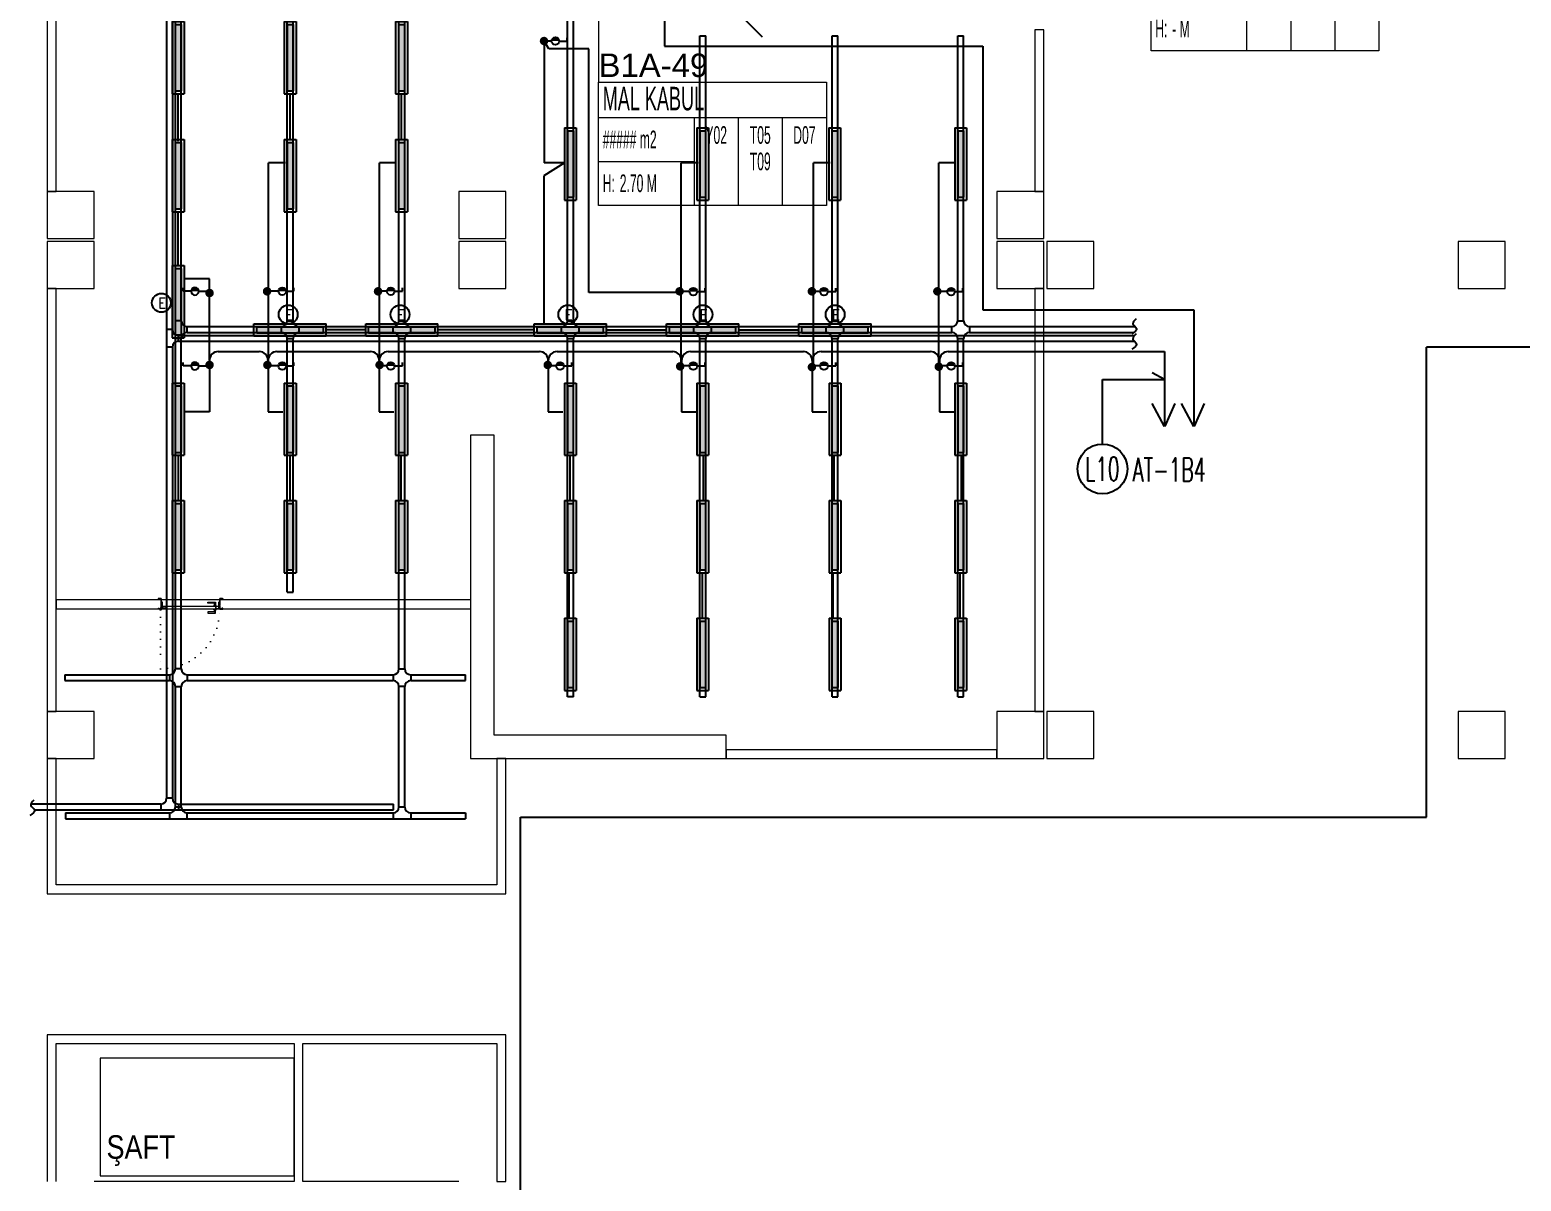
# Model space of a CAD drawing. Header units: metres. Extents: x -13316 to 152404, y -3899 to 30226.
# Drawn here: x 87950 to 90487, y 4401 to 6360 of the extents above; entities that cross this region are included whole.
import ezdxf
from ezdxf.enums import TextEntityAlignment as Align

# ---------------------------------------------------------------- set-up
doc = ezdxf.new("R2010")
doc.units = ezdxf.units.M
doc.header["$LTSCALE"] = 100
doc.header["$MEASUREMENT"] = 0
doc.linetypes.add('DOT2', pattern=[0.125, 0, -0.125])
doc.linetypes.add('HIDDEN', pattern=[0.375, 0.25, -0.125])
doc.layers.get('0').update_dxf_attribs({"color": 9, "lineweight": 9})
for name, color, linetype, lineweight in [('00', 9, 'Continuous', 9), ('01', 9, 'Continuous', 9), ('06B', 9, 'Continuous', 9), ('06D', 9, 'Continuous', 9), ('10', 9, 'Continuous', 9), ('20', 9, 'DOT2', 9), ('21', 9, 'Continuous', 9), ('21_mahal200', 9, 'Continuous', 9), ('E-1x36 W SIVAÜSTÜ FLUORESAN ARMATÜR (ETANŞ)', 7, 'Continuous', 30), ('E-ACİL AYDINLATMA KİTİ', 7, 'Continuous', 30), ('E-ANAHTAR (ETANŞ)', 7, 'Continuous', 30), ('E-AŞAĞIDAN GELEN HAT', 7, 'Continuous', 30), ('E-KABLO', 7, 'Continuous', 30), ('E-LINYE', 7, 'Continuous', 30), ('E-TAVA', 6, 'Continuous', 30), ('E-TAVA ZAYIF', 7, 'Continuous', 30)]:
    doc.layers.add(name, color=color, linetype=linetype, lineweight=lineweight)
doc.styles.add('Arial', font='arial.ttf', dxfattribs={"height": 2.5})
doc.styles.add('E-YAZI', font='txttw.shx')
doc.styles.add('MuuM_TEXT-STANDART', font='ARIALN.TTF')
doc.dimstyles.new('MuuM_DIM200', dxfattribs={"dimscale": 20, "dimtxt": 2, "dimasz": 1, "dimexe": 1, "dimexo": 1, "dimgap": 1, "dimtad": 1, "dimdec": 1, "dimrnd": 0.5, "dimdsep": 46, "dimtxsty": 'MuuM_TEXT-STANDART', "dimblk": 'ARCHTICK', "dimcen": 0, "dimdle": 0.15, "dimclrd": 256, "dimclre": 256, "dimclrt": 256, "dimadec": 0, "dimazin": 0, "dimtfac": 5, "dimtdec": 1, "dimtix": 1, "dimtmove": 2, "dimatfit": 3, "dimldrblk": 'DOT', "dimfxl": 3, "dimfxlon": 1, "dimtolj": 1, "dimlwd": -1, "dimlwe": -1, "dimarcsym": 0})

# ---------------------------------------------------------------- blocks, each defined once
blk = doc.blocks.new('100_AŞAĞIDAN GELEN HAT')
at = {"layer": 'E-AŞAĞIDAN GELEN HAT', "color": 3, "linetype": 'Continuous'}
blk.add_line((-1.91, -1.91), (-4.38, -4.38), dxfattribs=at)
at = {"layer": 'E-AŞAĞIDAN GELEN HAT', "color": 4, "linetype": 'Continuous', "const_width": 0.675}
blk.add_lwpolyline([(-0.34, 0, 1), (0.34, 0, 1)], format="xyb", close=True, dxfattribs=at)
at = {"layer": 'E-AŞAĞIDAN GELEN HAT', "color": 3, "linetype": 'Continuous'}
blk.add_solid([(-2.23, -1.59), (-1.59, -2.23), (0, 0)], dxfattribs=at)
blk = doc.blocks.new('E-LED ETANJ')
at = {"layer": 'E-1x36 W SIVAÜSTÜ FLUORESAN ARMATÜR (ETANŞ)'}
h = blk.add_hatch(color=4, dxfattribs=at)
h.dxf.hatch_style = 1
h.paths.add_polyline_path([(-5, 56.5), (-15, 56.5), (-15, -56.5), (-5, -56.5)])
at = {"layer": 'E-1x36 W SIVAÜSTÜ FLUORESAN ARMATÜR (ETANŞ)', "color": 4}
for p, q in [((-20, 61.5), (0, 61.5)), ((-20, 61.5), (-20, -61.5)), ((-15, 56.5), (-5, 56.5)), ((-15, 56.5), (-15, -56.5)), ((-5, 56.5), (-5, -56.5)), ((0, 61.5), (0, -61.5)), ((-20, -61.5), (0, -61.5)), ((-15, -56.5), (-5, -56.5))]:
    blk.add_line(p, q, dxfattribs=at)
at = {"layer": 'E-1x36 W SIVAÜSTÜ FLUORESAN ARMATÜR (ETANŞ)'}
blk.add_line((0, 61.5), (0, 61.5), dxfattribs=at)
blk = doc.blocks.new('100_ACİL AYDINLATMA KİTİ')
at = {"layer": 'E-ACİL AYDINLATMA KİTİ', "color": 3}
blk.add_circle((0, 0), 1.25, dxfattribs=at)
at = {"layer": 'E-ACİL AYDINLATMA KİTİ', "color": 3, "style": 'E-YAZI'}
blk.add_text('E', height=1.34, dxfattribs=at).set_placement((-0.45, -0.69))
blk = doc.blocks.new('100_ANAHTAR (ETANŞ)')
at = {"layer": 'E-ANAHTAR (ETANŞ)', "color": 4}
for p, q in [((0, 5.35), (-0.71, 5.35)), ((0, 3.67), (0, 5.35)), ((0, 2.05), (0, 0))]:
    blk.add_line(p, q, dxfattribs=at)
at = {"layer": 'E-ANAHTAR (ETANŞ)', "color": 4, "const_width": 0.81}
blk.add_lwpolyline([(0, 3.27, 0.414214), (-0.41, 2.86, 0.414214), (0, 2.46, 0.414214)], format="xyb", dxfattribs=at)
at = {"layer": 'E-ANAHTAR (ETANŞ)', "color": 4}
blk.add_circle((0, 2.86), 0.81, dxfattribs=at)
blk = doc.blocks.new('p-kolon_80x80')
blk.add_lwpolyline([(-40, -40), (40, -40), (40, 40), (-40, 40)], close=True)
blk = doc.blocks.new('1.Bod.Ara.Sitatik Elk')
at = {"layer": '01'}
blk.add_lwpolyline([(4815, -3790), (4420, -3790), (4420, -3280), (4380, -3280), (4380, -3830), (4815, -3830)], close=True, dxfattribs=at)
for p in [(3700, -2905), (4400, -2905), (5315, -2905), (3700, -2990), (4400, -2990), (5315, -2990), (5400, -2990), (6100, -2990), (3700, -3790), (5315, -3790), (5400, -3790), (6100, -3790)]:
    blk.add_blockref('p-kolon_80x80', p, dxfattribs=at)
blk = doc.blocks.new('_ArchTick')
at = {"color": 0, "linetype": 'ByBlock', "const_width": 0.15}
blk.add_lwpolyline([(-0.5, -0.5), (0.5, 0.5)], dxfattribs=at)
blk = doc.blocks.new('_Dot')
at = {"color": 0, "linetype": 'ByBlock', "lineweight": -2}
blk.add_line((-0.5, 0), (-1, 0), dxfattribs=at)
at = {"color": 0, "linetype": 'ByBlock', "const_width": 0.5}
blk.add_lwpolyline([(-0.25, 0, 1), (0.25, 0, 1)], format="xyb", close=True, dxfattribs=at)
blk = doc.blocks.new('0_roomno2')
blk.add_lwpolyline([(19.38, -10.5), (0, -10.5), (0, 0), (19.38, 0)], close=True)
for points in [[(0, -3), (19.38, -3)], [(8.12, -3), (8.12, -10.5)], [(11.88, -3), (11.88, -10.5)], [(15.62, -3), (15.62, -10.5)], [(0, -6.75), (8.12, -6.75)]]:
    blk.add_lwpolyline(points)
at = {"style": 'MuuM_TEXT-STANDART', "width": 0.6}
blk.add_text('H:', height=1.5, dxfattribs=at).set_placement((0.35, -8.61), align=Align.MIDDLE_LEFT)
at = {"style": 'Arial'}
blk.add_attdef('ODANO', (0, 1.17), '', height=2, dxfattribs=at)
blk.add_attdef('MEKANADI', text='', height=2, dxfattribs=at).set_placement((0.35, -3), align=Align.BOTTOM_LEFT)
at = {"style": 'MuuM_TEXT-STANDART', "width": 0.6}
for tag, p in [('YER01', (10, -4.5)), ('TAVAN01', (13.75, -4.5)), ('DUVAR01', (17.5, -4.5)), ('YER02', (10, -6.75)), ('TAVAN02', (13.75, -6.75)), ('DUVAR02', (17.5, -6.75)), ('YER03', (10, -9)), ('TAVAN03', (13.75, -9)), ('DUVAR03', (17.5, -9))]:
    blk.add_attdef(tag, text='', height=1.5, dxfattribs=at).set_placement(p, align=Align.MIDDLE_CENTER)
for tag, p in [('M2', (0.35, -4.88)), ('TEMIZTAVANYUKSEKLIGI', (1.8, -8.61))]:
    blk.add_attdef(tag, text='', height=1.5, dxfattribs=at).set_placement(p, align=Align.MIDDLE_LEFT)
blk = doc.blocks.new('gr-p-barel kilitli kapı kolu')
at = {"flags": 128}
for points in [[(-0.9, 0.8), (-0.9, 4.9), (-11.7, 4.9), (-11.7, 6.7), (0.9, 6.7), (0.9, 0.8)], [(-0.8, 5), (0.8, 6.6)]]:
    blk.add_lwpolyline(points, dxfattribs=at)
blk.add_lwpolyline([(-2.75, 0), (-2.75, 0.7), (2.75, 0.7), (2.75, 0)])
blk.add_lwpolyline([(-1.3, 0.7), (1.3, 0.7), (1.3, 0.8), (-1.3, 0.8)], close=True)
blk = doc.blocks.new('prf-scr2')
at = {"linetype": 'DOT2', "ltscale": 10}
blk.add_line((0, 0.2), (0, -1.1), dxfattribs=at)
for p, q in [((-0.1, -0.2), (0.1, -0.3)), ((0.1, -0.2), (-0.1, -0.2)), ((0.1, -0.3), (-0.1, -0.3)), ((-0.1, -0.3), (0.1, -0.4)), ((0.1, -0.4), (-0.1, -0.4)), ((0.1, -0.5), (-0.1, -0.4)), ((-0.1, -0.4), (0.1, -0.4)), ((0.1, -0.6), (-0.1, -0.5)), ((-0.1, -0.5), (0.1, -0.5)), ((-0.1, -0.6), (0.1, -0.7)), ((0.1, -0.6), (-0.1, -0.6)), ((-0.1, -0.6), (0.1, -0.6)), ((-0.1, -0.7), (0.1, -0.8)), ((0.1, -0.7), (-0.1, -0.7)), ((-0.1, -0.8), (0.1, -0.8)), ((0.1, -0.8), (-0.1, -0.8)), ((0.1, -0.2), (0, -0.1)), ((0, -0.2), (0.1, -0.2))]:
    blk.add_line(p, q)
blk.add_lwpolyline([(0.2, 0), (-0.2, 0), (-0.2, 0), (-0.1, -0.1), (0.1, -0.1), (0.2, 0), (0.2, 0)], close=True)
for points in [[(0.2, 0), (-0.2, 0)], [(-0.1, -0.1), (-0.1, -0.2), (-0.1, -0.2), (-0.1, -0.2), (-0.1, -0.2), (-0.1, -0.3), (-0.1, -0.3), (-0.1, -0.3), (-0.1, -0.3), (-0.1, -0.4), (-0.1, -0.4), (-0.1, -0.4), (-0.1, -0.4), (-0.1, -0.4), (-0.1, -0.5), (-0.1, -0.5), (-0.1, -0.5), (-0.1, -0.5), (-0.1, -0.5), (-0.1, -0.5), (-0.1, -0.6), (-0.1, -0.6), (-0.1, -0.6), (-0.1, -0.6), (-0.1, -0.6), (-0.1, -0.7), (-0.1, -0.7), (-0.1, -0.7), (-0.1, -0.7), (-0.1, -0.7), (-0.1, -0.8), (-0.1, -0.8), (-0.1, -0.8), (-0.1, -0.8), (0, -0.9), (0, -0.9), (0, -0.9), (0.1, -0.8), (0.1, -0.8), (0.1, -0.7), (0.1, -0.7), (0.1, -0.7), (0.1, -0.7), (0.1, -0.7), (0.1, -0.7), (0.1, -0.6), (0.1, -0.6), (0.1, -0.6), (0.1, -0.6), (0.1, -0.6), (0.1, -0.5), (0.1, -0.5), (0.1, -0.5), (0.1, -0.5), (0.1, -0.4), (0.1, -0.4), (0.1, -0.4), (0.1, -0.4), (0.1, -0.4), (0.1, -0.3), (0.1, -0.3), (0.1, -0.3), (0.1, -0.3), (0.1, -0.3), (0.1, -0.3), (0.1, -0.2), (0.1, -0.2), (0.1, -0.2), (0.1, -0.2), (0.1, -0.2), (0.1, -0.1)]]:
    blk.add_lwpolyline(points)
blk = doc.blocks.new('K-SAC-01')
at = {"layer": '10'}
for points in [[(-4.6, 16.2, -0.414214), (-4.5, 16.3), (-0.1, 16.3, -0.414214), (0, 16.2), (0, 5.9), (0.2, 5.9), (0.2, 16.2, 0.414214), (-0.1, 16.5), (-4.5, 16.5, 0.414214), (-4.8, 16.2), (-4.8, 15.3, 0.414214), (-4.5, 15), (-3.4, 15), (-3.4, 15.2), (-4.5, 15.2, -0.414214), (-4.6, 15.3)], [(0.2, 10.3, -0.414214), (0.5, 10.6), (1.5, 10.6, -0.414214), (1.8, 10.3), (1.8, 3.9, -0.414214), (1.5, 3.6, -0.414214), (1.2, 3.9), (1.2, 4.8), (0.2, 4.8), (0.2, -1.2, -0.414214), (-0.1, -1.5), (-4.5, -1.5, -0.414214), (-4.8, -1.2), (-4.8, -0.3, -0.414214), (-4.5, 0), (-3.4, 0), (-3.4, -0.2), (-4.5, -0.2, 0.414214), (-4.6, -0.3), (-4.6, -1.2, 0.414214), (-4.5, -1.3), (-0.1, -1.3, 0.414214), (0, -1.2), (0, 5), (1.4, 5), (1.4, 3.9, 0.414214), (1.5, 3.8, 0.414214), (1.6, 3.9), (1.6, 10.3, 0.414214), (1.5, 10.4), (0.5, 10.4, 0.414214), (0.4, 10.3), (0.4, 9.4), (0.2, 9.4)], [(-0.4, -2), (1, -1.4), (1, 1.5), (1.2, 1.5), (1.2, -1.5), (-0.3, -2.2, -14.796002)], [(99.8, 10.3, 0.414214), (99.5, 10.6), (98.5, 10.6, 0.414214), (98.2, 10.3), (98.2, 3.9, 0.414214), (98.5, 3.6, 0.414214), (98.8, 3.9), (98.8, 4.8), (99.8, 4.8), (99.8, -1.2, 0.414214), (100.1, -1.5), (104.5, -1.5, 0.414214), (104.8, -1.2), (104.8, -0.3, 0.414214), (104.5, 0), (103.4, 0), (103.4, -0.2), (104.5, -0.2, -0.414214), (104.6, -0.3), (104.6, -1.2, -0.414214), (104.5, -1.3), (100.1, -1.3, -0.414214), (100, -1.2), (100, 5), (98.6, 5), (98.6, 3.9, -0.414214), (98.5, 3.8, -0.414214), (98.4, 3.9), (98.4, 10.3, -0.414214), (98.5, 10.4), (99.5, 10.4, -0.414214), (99.6, 10.3), (99.6, 9.4), (99.8, 9.4)], [(104.6, 16.2, 0.414214), (104.5, 16.3), (100.1, 16.3, 0.414214), (100, 16.2), (100, 5.9), (99.8, 5.9), (99.8, 16.2, -0.414214), (100.1, 16.5), (104.5, 16.5, -0.414214), (104.8, 16.2), (104.8, 15.3, -0.414214), (104.5, 15), (103.4, 15), (103.4, 15.2), (104.5, 15.2, 0.414214), (104.6, 15.3)]]:
    blk.add_lwpolyline(points, format="xyb", close=True, dxfattribs=at)
for points in [[(98.8, 0.1), (98.8, 2.1), (99.1, 2.1), (99.1, 3.2), (1.5, 3.2), (1.5, 2.1), (1.8, 2.1), (1.8, 0.1), (1.5, 0.1), (1.5, 1.9), (1.2, 1.9), (1.2, 3.5), (99.4, 3.5), (99.4, 1.9), (99.1, 1.9), (99.1, 0.1)], [(98.8, 2.1), (98.8, 0.1), (99.4, 0.1), (99.4, -1.5), (1.2, -1.5), (1.2, 0.1), (1.8, 0.1), (1.8, 2.1), (2.1, 2.1), (2.1, -0.1), (1.5, -0.1), (1.5, -1.2), (99.1, -1.2), (99.1, -0.1), (98.5, -0.1), (98.5, 2.1), (98.8, 2.1)]]:
    blk.add_lwpolyline(points, dxfattribs=at)
for points in [[(2.1, 3), (8.1, 3), (8.1, -1), (2.1, -1)], [(2.4, 2.7), (7.8, 2.7), (7.8, -0.7), (2.4, -0.7)], [(98.5, 3), (92.5, 3), (92.5, -1), (98.5, -1)], [(98.2, 2.7), (92.8, 2.7), (92.8, -0.7), (98.2, -0.7)]]:
    blk.add_lwpolyline(points, close=True, dxfattribs=at)
blk.add_circle((-0.9, -2.5), 0.55, dxfattribs=at)
at = {"layer": '20', "linetype": 'HIDDEN'}
for points in [[(-0.2, -1.3), (-0.2, 0), (-1.7, 0), (-1.7, -1.3)], [(-0.4, -2), (-0.4, -0.2), (-1.5, -0.2), (-1.5, -2)]]:
    blk.add_lwpolyline(points, dxfattribs=at)
at = {"layer": '20'}
blk.add_lwpolyline([(-0.9, -2.5), (-0.9, -102.9)], dxfattribs=at)
blk.add_arc((-0.9, -2.5), 100.4, 270, 1.5131, dxfattribs=at)
at = {"layer": '06B'}
blk.add_blockref('gr-p-barel kilitli kapı kolu', (91.4, 3.5), dxfattribs=at)
at = {"layer": '06B', "xscale": -1, "rotation": 180}
blk.add_blockref('gr-p-barel kilitli kapı kolu', (91.4, -1.5), dxfattribs=at)
at = {"layer": '10', "xscale": -1, "rotation": 90}
blk.add_blockref('prf-scr2', (1.5, 1), dxfattribs=at)
at = {"layer": '10', "rotation": 270}
blk.add_blockref('prf-scr2', (99.1, 1.2), dxfattribs=at)
blk = doc.blocks.new('1.Bod.Ara.Mimari Elk')
at = {"layer": '00'}
for points in [[(3660, -2240), (3660, -2865), (3675, -2865), (3675, -2240)], [(5355, -2865), (5355, -2590), (5340, -2590), (5340, -2865)], [(3660, -3030), (3660, -3750), (3675, -3750), (3675, -3030)], [(5355, -3750), (5355, -3030), (5340, -3030), (5340, -3750)]]:
    blk.add_lwpolyline(points, close=True, dxfattribs=at)
for points in [[(4380, -3560), (3675, -3560), (3675, -3575), (4380, -3575)], [(3660, -4060), (4440, -4060), (4440, -3830), (4425, -3830), (4425, -4045)], [(4425, -4045), (3675, -4045), (3675, -3830), (3660, -3830), (3660, -4060)], [(4815, -3830), (5275, -3830), (5275, -3815), (4815, -3815), (4815, -3830)], [(4360, -4550), (4095, -4550), (4095, -4315), (4425, -4315), (4425, -4550), (4440, -4550), (4440, -4300), (3660, -4300), (3660, -4550)], [(3675, -4550), (3675, -4315), (4080, -4315), (4080, -4550), (3740, -4550)]]:
    blk.add_lwpolyline(points, dxfattribs=at)
at = {"layer": '06D'}
blk.add_lwpolyline([(3750, -4540), (4080, -4540), (4080, -4340), (3750, -4340)], close=True, dxfattribs=at)
blk.add_blockref('K-SAC-01', (3853.78, -3574.25))
at = {"layer": '21_mahal200'}
ref = blk.add_blockref('0_roomno2', (5537.6, -2415.63), dxfattribs=dict(at, xscale=20, yscale=20, zscale=20))
ref.add_attrib('ODANO', 'B1A-50', (5537.6, -2406.98), dxfattribs={"layer": '0', "height": 40, "style": 'Arial'})
ref.add_attrib('MEKANADI', 'M06 Y.MERD.', dxfattribs={"layer": '0', "height": 40, "style": 'Arial'}).set_placement((5544.6, -2475.63), align=Align.BOTTOM_LEFT)
ref.add_attrib('M2', '15.75 m2', dxfattribs={"layer": '0', "height": 30, "style": 'MuuM_TEXT-STANDART', "width": 0.6}).set_placement((5544.6, -2513.13), align=Align.MIDDLE_LEFT)
ref.add_attrib('TEMIZTAVANYUKSEKLIGI', '- M', dxfattribs={"layer": '0', "height": 30, "style": 'MuuM_TEXT-STANDART', "width": 0.6}).set_placement((5573.6, -2587.79), align=Align.MIDDLE_LEFT)
ref.add_attrib('YER01', 'Y03', dxfattribs={"layer": '0', "height": 30, "style": 'MuuM_TEXT-STANDART', "width": 0.6}).set_placement((5737.6, -2505.63), align=Align.MIDDLE_CENTER)
ref.add_attrib('TAVAN01', 'T09', dxfattribs={"layer": '0', "height": 30, "style": 'MuuM_TEXT-STANDART', "width": 0.6}).set_placement((5812.6, -2505.63), align=Align.MIDDLE_CENTER)
ref.add_attrib('DUVAR01', 'D07', dxfattribs={"layer": '0', "height": 30, "style": 'MuuM_TEXT-STANDART', "width": 0.6}).set_placement((5887.6, -2505.63), align=Align.MIDDLE_CENTER)
ref.add_attrib('YER02', 'Y04', dxfattribs={"layer": '0', "height": 30, "style": 'MuuM_TEXT-STANDART', "width": 0.6}).set_placement((5737.6, -2550.63), align=Align.MIDDLE_CENTER)
ref = blk.add_blockref('0_roomno2', (4597.89, -2678.98), dxfattribs=dict(at, xscale=20, yscale=20, zscale=20))
ref.add_attrib('ODANO', 'B1A-49', (4597.89, -2670.34), dxfattribs={"layer": '0', "height": 40, "style": 'Arial'})
ref.add_attrib('MEKANADI', 'MAL KABUL', dxfattribs={"layer": '0', "height": 40, "style": 'Arial', "width": 0.55}).set_placement((4604.89, -2738.98), align=Align.BOTTOM_LEFT)
ref.add_attrib('M2', '##### m2', dxfattribs={"layer": '0', "height": 30, "style": 'MuuM_TEXT-STANDART', "width": 0.6}).set_placement((4604.89, -2776.48), align=Align.MIDDLE_LEFT)
ref.add_attrib('TEMIZTAVANYUKSEKLIGI', '2.70 M', dxfattribs={"layer": '0', "height": 30, "style": 'MuuM_TEXT-STANDART', "width": 0.6}).set_placement((4633.89, -2851.14), align=Align.MIDDLE_LEFT)
ref.add_attrib('YER01', 'Y02', dxfattribs={"layer": '0', "height": 30, "style": 'MuuM_TEXT-STANDART', "width": 0.6}).set_placement((4797.89, -2768.98), align=Align.MIDDLE_CENTER)
ref.add_attrib('TAVAN01', 'T05', dxfattribs={"layer": '0', "height": 30, "style": 'MuuM_TEXT-STANDART', "width": 0.6}).set_placement((4872.89, -2768.98), align=Align.MIDDLE_CENTER)
ref.add_attrib('DUVAR01', 'D07', dxfattribs={"layer": '0', "height": 30, "style": 'MuuM_TEXT-STANDART', "width": 0.6}).set_placement((4947.89, -2768.98), align=Align.MIDDLE_CENTER)
ref.add_attrib('TAVAN02', 'T09', dxfattribs={"layer": '0', "height": 30, "style": 'MuuM_TEXT-STANDART', "width": 0.6}).set_placement((4872.89, -2813.98), align=Align.MIDDLE_CENTER)
at = {"layer": '21', "insert": (3760.93, -4471.03), "char_height": 40, "width": 563.9751, "attachment_point": 1, "style": 'MuuM_TEXT-STANDART'}
blk.add_mtext('ŞAFT', dxfattribs=at)
at = {"layer": '21_mahal200'}
blk.add_leader([(4597.69, -2400.96), (4597.69, -2678.98)], dimstyle='MuuM_DIM200', override={"dimasz": 1, "dimfxl": 10}, dxfattribs=at)

msp = doc.modelspace()

# ---------------------------------------------------------------- linework, layer by layer
at = {"layer": 'E-1x36 W SIVAÜSTÜ FLUORESAN ARMATÜR (ETANŞ)', "color": 2}
msp.add_line((89495, 5913.23), (89498.45, 5913.23), dxfattribs=at)
at = {"layer": 'E-KABLO', "color": 6}
for p, q in [((89030.01, 6925), (89030.01, 6332.33)), ((88833.14, 6327.9), (88825.05, 6340.92)), ((88825.05, 6340.92), (88825.05, 6133.53)), ((88901.4, 6327.9), (88833.14, 6327.9)), ((88901.4, 5913.25), (88901.4, 6327.9)), ((89030.01, 6332.33), (89571.46, 6332.33)), ((89571.46, 6332.33), (89571.46, 5883.42)), ((88202.68, 6170.67), (88202.68, 6248.71)), ((88393.17, 6173.37), (88393.17, 6251.4)), ((88582.66, 6173.37), (88582.66, 6251.4)), ((88356.53, 5786.66), (88356.53, 6133.53)), ((88385.26, 6133.53), (88356.53, 6133.53)), ((88545.26, 5786.66), (88545.26, 6133.53)), ((88574, 6133.53), (88545.26, 6133.53)), ((88859.98, 6133.53), (88824.65, 6111.39)), ((88860.88, 6133.53), (88825.05, 6133.53)), ((89058.21, 5786.66), (89058.21, 6133.53)), ((89086.94, 6133.53), (89058.21, 6133.53)), ((89283.19, 5786.66), (89283.19, 6133.53)), ((89311.92, 6133.53), (89283.19, 6133.53)), ((89496.54, 5786.66), (89496.54, 6133.53)), ((89525.27, 6133.53), (89496.54, 6133.53)), ((88824.65, 6111.39), (88824.65, 5859.53)), ((88202.68, 5959), (88202.68, 6048.66)), ((88255.8, 5936.22), (88212.68, 5936.22)), ((88255.8, 5797.38), (88255.8, 5936.22)), ((89052.52, 5913.25), (88901.4, 5913.25)), ((89571.46, 5883.42), (89930.3, 5883.42)), ((89930.3, 5883.42), (89930.3, 5685.21)), ((88521.67, 5849.53), (88454.67, 5849.53)), ((88808.4, 5849.53), (88644.67, 5849.53)), ((88931.4, 5849.53), (89033.4, 5849.53)), ((89156.4, 5849.53), (89258.4, 5849.53)), ((88270.8, 5812.38), (88340.69, 5812.38)), ((88370.69, 5812.38), (88529.81, 5812.38)), ((88559.81, 5812.38), (88817.23, 5812.38)), ((88847.23, 5812.38), (89043.92, 5812.38)), ((89073.92, 5812.38), (89266.17, 5812.38)), ((89296.17, 5812.38), (89482.49, 5812.38)), ((89512.49, 5812.38), (89880.3, 5812.38)), ((89880.3, 5812.38), (89880.3, 5685.21)), ((88255.8, 5797.38), (88255.8, 5709.76)), ((88355.69, 5797.38), (88355.69, 5709.76)), ((88544.81, 5797.38), (88544.81, 5709.76)), ((88832.23, 5797.38), (88832.23, 5709.76)), ((89058.92, 5797.38), (89058.92, 5709.76)), ((89281.17, 5797.38), (89281.17, 5709.76)), ((89497.49, 5797.38), (89497.49, 5709.76)), ((88255.8, 5709.76), (88212.68, 5709.76)), ((88355.69, 5709.76), (88380.65, 5709.76)), ((88544.81, 5709.76), (88569.78, 5709.76)), ((88832.23, 5709.76), (88857.19, 5709.76)), ((89058.92, 5709.76), (89083.89, 5709.76)), ((89281.17, 5709.76), (89306.13, 5709.76)), ((89497.49, 5709.76), (89522.46, 5709.76)), ((89880.3, 5685.21), (89859.56, 5724.4)), ((89881.45, 5685.53), (89898.48, 5724.4)), ((89930.3, 5685.21), (89909.56, 5724.4)), ((89931.45, 5685.53), (89948.48, 5724.4)), ((88202.56, 5636.29), (88202.56, 5558.15)), ((88392.61, 5636.29), (88392.61, 5558.15)), ((88581.73, 5636.29), (88581.73, 5558.15)), ((88869.15, 5636.29), (88869.15, 5558.15)), ((89095.84, 5636.29), (89095.84, 5558.15)), ((89318.09, 5636.29), (89318.09, 5558.15)), ((89534.41, 5636.29), (89534.41, 5558.15)), ((88867.19, 5435.74), (88867.19, 5358.83)), ((89093.88, 5435.74), (89093.88, 5358.83)), ((89316.13, 5435.74), (89316.13, 5358.83)), ((89532.45, 5435.74), (89532.45, 5358.83))]:
    msp.add_line(p, q, dxfattribs=at)
at = {"layer": 'E-KABLO', "color": 5}
for p, q in [((90938.75, 5820), (90326.25, 5820)), ((90326.25, 5020), (90326.25, 5820)), ((88785, 2885.57), (88785, 5020)), ((88785, 5020), (90326.25, 5020))]:
    msp.add_line(p, q, dxfattribs=at)
at = {"layer": 'E-KABLO', "color": 4, "linetype": 'Continuous', "const_width": 7.2}
for points in [[(88825.05, 6337.32, 1), (88825.05, 6344.52, 1)], [(88256.12, 5908.53, 1), (88256.12, 5915.73, 1)], [(88353.99, 5911.4, 1), (88353.99, 5918.6, 1)], [(88542.73, 5911.4, 1), (88542.73, 5918.6, 1)], [(89055.67, 5911.4, 1), (89055.67, 5918.6, 1)], [(89280.65, 5911.4, 1), (89280.65, 5918.6, 1)], [(89494, 5911.4, 1), (89494, 5918.6, 1)], [(88256.12, 5786.1, 1), (88256.12, 5793.3, 1)], [(88354.49, 5786.1, 1), (88354.49, 5793.3, 1)], [(88545.4, 5786.1, 1), (88545.4, 5793.3, 1)], [(88831.34, 5786.1, 1), (88831.34, 5793.3, 1)], [(89056.64, 5783.7, 1), (89056.64, 5790.9, 1)], [(89280.63, 5782.43, 1), (89280.63, 5789.63, 1)], [(89496.54, 5783.06, 1), (89496.54, 5790.26, 1)]]:
    msp.add_lwpolyline(points, format="xyb", close=True, dxfattribs=at)
at = {"layer": 'E-KABLO', "color": 6}
for centre, start, end in [((88270.8, 5797.38), 90, 180), ((88340.69, 5797.38), 0, 90), ((88370.69, 5797.38), 90, 180), ((88529.81, 5797.38), 0, 90), ((88559.81, 5797.38), 90, 180), ((88817.23, 5797.38), 0, 90), ((88847.23, 5797.38), 90, 180), ((89043.92, 5797.38), 0, 90), ((89073.92, 5797.38), 90, 180), ((89266.17, 5797.38), 0, 90), ((89296.17, 5797.38), 90, 180), ((89482.49, 5797.38), 0, 90), ((89512.49, 5797.38), 90, 180)]:
    msp.add_arc(centre, 15, start, end, dxfattribs=at)
at = {"layer": 'E-LINYE', "color": 7, "linetype": 'Continuous'}
for p, q in [((89774.9, 5655.2), (89774.9, 5764.72)), ((89774.9, 5764.72), (89880.3, 5764.72)), ((89880.3, 5764.72), (89859.18, 5776.2))]:
    msp.add_line(p, q, dxfattribs=at)
msp.add_circle((89774.9, 5612.75), 42.44, dxfattribs=at)
at = {"layer": 'E-TAVA', "color": 6}
for p, q in [((88198.07, 5272.5), (88198.07, 7204.06)), ((88208.07, 5865), (88208.07, 7204.06)), ((88388.27, 5865), (88388.27, 7204.06)), ((88398.27, 5865), (88398.27, 7204.06)), ((88578.27, 5865), (88578.27, 7204.06)), ((88588.27, 5865), (88588.27, 7204.06)), ((88865, 5865), (88865, 6399.95)), ((88875, 5865), (88875, 6399.95)), ((89090, 5865), (89090, 6350.04)), ((89100, 5865), (89100, 6350.04)), ((89315, 5865), (89315, 6350.04)), ((89325, 5865), (89325, 6350.04)), ((89528.77, 5865), (89528.77, 6350.04)), ((89538.77, 5865), (89538.77, 6350.04)), ((88208.07, 5272.5), (88208.07, 5835)), ((88218.07, 5855), (88378.27, 5855)), ((88218.07, 5845), (88378.27, 5845)), ((88388.27, 5403.25), (88388.27, 5835)), ((88398.27, 5403.25), (88398.27, 5835)), ((88408.27, 5855), (88568.27, 5855)), ((88408.27, 5845), (88568.27, 5845)), ((88578.27, 5272.5), (88578.27, 5835)), ((88588.27, 5272.5), (88588.27, 5835)), ((88598.27, 5855), (88855, 5855)), ((88598.27, 5845), (88855, 5845)), ((88865, 5225.06), (88865, 5835)), ((88875, 5225.06), (88875, 5835)), ((88885, 5855), (89080, 5855)), ((88885, 5845), (89080, 5845)), ((89090, 5225.06), (89090, 5835)), ((89100, 5225.06), (89100, 5835)), ((89110, 5855), (89305, 5855)), ((89110, 5845), (89305, 5845)), ((89315, 5225.06), (89315, 5835)), ((89325, 5225.06), (89325, 5835)), ((89335, 5855), (89518.77, 5855)), ((89335, 5845), (89518.77, 5845)), ((89528.77, 5225.06), (89528.77, 5835)), ((89538.77, 5225.06), (89538.77, 5835)), ((88198.07, 5037.5), (88198.07, 5242.5)), ((88208.07, 5037.5), (88208.07, 5242.5)), ((88578.27, 5037.5), (88578.27, 5242.5)), ((88588.27, 5037.5), (88588.27, 5242.5))]:
    msp.add_line(p, q, dxfattribs=at)
at = {"layer": 'E-TAVA'}
for p, q in [((89090, 6350.04), (89100, 6350.04)), ((89315, 6350.04), (89325, 6350.04)), ((89528.77, 6350.04), (89538.77, 6350.04)), ((88208.07, 5865), (88198.07, 5865)), ((88388.27, 5865), (88398.27, 5865)), ((88578.27, 5865), (88588.27, 5865)), ((88865, 5865), (88875, 5865)), ((89090, 5865), (89100, 5865)), ((89315, 5865), (89325, 5865)), ((89528.77, 5865), (89538.77, 5865)), ((88208.07, 5835), (88198.07, 5835)), ((88218.07, 5845), (88218.07, 5855)), ((88378.27, 5845), (88378.27, 5855)), ((88388.27, 5835), (88398.27, 5835)), ((88408.27, 5845), (88408.27, 5855)), ((88568.27, 5845), (88568.27, 5855)), ((88578.27, 5835), (88588.27, 5835)), ((88598.27, 5845), (88598.27, 5855)), ((88855, 5845), (88855, 5855)), ((88865, 5835), (88875, 5835)), ((88885, 5845), (88885, 5855)), ((89080, 5845), (89080, 5855)), ((89090, 5835), (89100, 5835)), ((89110, 5845), (89110, 5855)), ((89305, 5845), (89305, 5855)), ((89315, 5835), (89325, 5835)), ((89335, 5845), (89335, 5855)), ((89518.77, 5845), (89518.77, 5855)), ((89528.77, 5835), (89538.77, 5835)), ((89548.77, 5855), (89829.66, 5855)), ((89548.77, 5855), (89548.77, 5845)), ((89548.77, 5845), (89828.48, 5845)), ((88388.27, 5403.25), (88398.27, 5403.25)), ((88010.19, 5262.5), (88188.07, 5262.5)), ((88010.19, 5262.5), (88010.19, 5252.5)), ((88010.19, 5252.5), (88188.07, 5252.5)), ((88188.07, 5262.5), (88188.07, 5252.5)), ((88208.07, 5272.5), (88198.07, 5272.5)), ((88218.07, 5262.5), (88568.27, 5262.5)), ((88218.07, 5262.5), (88218.07, 5252.5)), ((88218.07, 5252.5), (88568.27, 5252.5)), ((88568.27, 5262.5), (88568.27, 5252.5)), ((88578.27, 5272.5), (88588.27, 5272.5)), ((88598.27, 5262.5), (88691.75, 5262.5)), ((88598.27, 5262.5), (88598.27, 5252.5)), ((88598.27, 5252.5), (88691.75, 5252.5)), ((88691.75, 5252.5), (88691.75, 5262.5)), ((88700, 5262.5), (88701.25, 5262.5)), ((88700, 5252.5), (88701.25, 5252.5)), ((88198.07, 5242.5), (88207.5, 5242.5)), ((88588.27, 5242.5), (88578.27, 5242.5)), ((88875, 5225.06), (88865, 5225.06)), ((89090, 5225.06), (89100, 5225.06)), ((89315, 5225.06), (89325, 5225.06)), ((89528.77, 5225.06), (89538.77, 5225.06)), ((88010.87, 5027.5), (88188.07, 5027.5)), ((88010.87, 5027.5), (88010.87, 5017.5)), ((88188.07, 5027.5), (88188.07, 5017.5)), ((88208.07, 5037.5), (88198.07, 5037.5)), ((88218.07, 5027.5), (88568.27, 5027.5)), ((88218.07, 5017.5), (88218.07, 5027.5)), ((88568.27, 5027.5), (88568.27, 5017.5)), ((88588.27, 5037.5), (88578.27, 5037.5)), ((88598.27, 5027.5), (88691.75, 5027.5)), ((88598.27, 5027.5), (88598.27, 5017.5)), ((88691.75, 5027.5), (88691.75, 5017.5)), ((88010.87, 5017.5), (88188.07, 5017.5)), ((88176.67, 5017.5), (88601.9, 5017.5)), ((88598.27, 5017.5), (88691.75, 5017.5))]:
    msp.add_line(p, q, dxfattribs=at)
at = {"layer": 'E-TAVA', "color": 6}
for centre, start, end in [((88218.07, 5865), 180, 270), ((88378.27, 5865), 270, 0), ((88408.27, 5865), 180, 270), ((88568.27, 5865), 270, 0), ((88598.27, 5865), 180, 270), ((88855, 5865), 270, 0), ((88885, 5865), 180, 270), ((89080, 5865), 270, 0), ((89110, 5865), 180, 270), ((89305, 5865), 270, 0), ((89335, 5865), 180, 270), ((89518.77, 5865), 270, 0), ((88218.07, 5835), 90, 180), ((88378.27, 5835), 0, 90), ((88408.27, 5835), 90, 180), ((88568.27, 5835), 0, 90), ((88598.27, 5835), 90, 180), ((88855, 5835), 0, 90), ((88885, 5835), 90, 180), ((89080, 5835), 0, 90), ((89110, 5835), 90, 180), ((89305, 5835), 0, 90), ((89335, 5835), 90, 180), ((89518.77, 5835), 0, 90)]:
    msp.add_arc(centre, 10, start, end, dxfattribs=at)
at = {"layer": 'E-TAVA'}
for centre, start, end in [((89548.77, 5865), 180, 270), ((89548.77, 5835), 90, 180), ((88188.07, 5272.5), 270, 0), ((88188.07, 5242.5), 0, 90), ((88218.07, 5272.5), 180, 270), ((88218.07, 5242.5), 90, 180), ((88568.27, 5272.5), 270, 0), ((88568.27, 5242.5), 0, 90), ((88598.27, 5272.5), 180, 270), ((88598.27, 5242.5), 90, 180), ((88188.07, 5037.5), 270, 0), ((88218.07, 5037.5), 180, 270), ((88568.27, 5037.5), 270, 0), ((88598.27, 5037.5), 180, 270)]:
    msp.add_arc(centre, 10, start, end, dxfattribs=at)
at = {"layer": 'E-TAVA ZAYIF', "color": 4}
for p, q in [((88183.07, 6799.55), (88183.07, 5052.5)), ((88193.07, 6799.55), (88193.07, 5850)), ((88193.07, 5850), (88183.07, 5850)), ((88203.07, 5840), (89829.6, 5840)), ((88203.07, 5830), (88203.07, 5840)), ((88193.07, 5820), (88183.07, 5820)), ((88193.07, 5820), (88193.07, 5052.5)), ((88203.07, 5830), (89829.48, 5830)), ((88193.07, 5052.5), (88183.07, 5052.5)), ((88173.07, 5042.5), (87952.32, 5042.5)), ((87958.53, 5032.5), (88568.85, 5032.5)), ((88173.07, 5042.5), (88173.07, 5032.5)), ((88203.07, 5042.5), (88568.85, 5042.5)), ((88203.07, 5042.5), (88203.07, 5032.5)), ((88568.85, 5032.5), (88568.85, 5042.5))]:
    msp.add_line(p, q, dxfattribs=at)
for centre, start, end in [((88203.07, 5850), 180, 270), ((88203.07, 5820), 90, 180), ((88173.07, 5052.5), 270, 0), ((88203.07, 5052.5), 180, 270)]:
    msp.add_arc(centre, 10, start, end, dxfattribs=at)
at = {"layer": 'E-TAVA ZAYIF'}
msp.add_spline([(89831.94, 5868.34), (89826.82, 5859.55), (89832.98, 5851.6), (89825.02, 5842.62)], degree=3, dxfattribs=at)
for points in [[(89831.94, 5842.42), (89828.96, 5839.43), (89823.04, 5833.49), (89837.63, 5825.12), (89829.47, 5819.67), (89825.02, 5816.7)], [(87957.35, 5048.93), (87954.37, 5045.94), (87948.45, 5040), (87963.03, 5031.63), (87954.87, 5026.18), (87950.43, 5023.21)]]:
    msp.add_open_spline(points, degree=3, knots=[0, 0, 0, 0, 10.1718199, 20.2209504, 32.2200289, 32.2200289, 32.2200289, 32.2200289], dxfattribs=at)

# ---------------------------------------------------------------- block references
for name in ['1.Bod.Ara.Mimari Elk', '1.Bod.Ara.Sitatik Elk']:
    msp.add_blockref(name, (84320, 8950))
at = {"layer": 'E-1x36 W SIVAÜSTÜ FLUORESAN ARMATÜR (ETANŞ)', "color": 2}
for p in [(88212.68, 6312.5), (88403.17, 6312.5), (88592.66, 6312.5), (88879.98, 6131.87), (89104.86, 6131.87), (89329.4, 6131.87), (89543.73, 6131.87), (88212.68, 6111.87), (88403.17, 6111.87), (88592.66, 6111.87), (88212.68, 5897.5), (88212.68, 5697.5), (88403.17, 5697.5), (88592.66, 5697.5), (88879.82, 5697.5), (89104.82, 5697.5), (89329.82, 5697.5), (89543.81, 5697.5), (88212.68, 5497.5), (88403.17, 5497.5), (88592.66, 5497.5), (88879.82, 5497.5), (89104.82, 5497.5), (89329.82, 5497.5), (89543.81, 5497.5), (88879.82, 5297.5), (89104.82, 5297.5), (89329.82, 5297.5), (89543.81, 5297.5)]:
    msp.add_blockref('E-LED ETANJ', p, dxfattribs=at)
at = {"layer": 'E-1x36 W SIVAÜSTÜ FLUORESAN ARMATÜR (ETANŞ)', "color": 2, "rotation": 90}
for p in [(88393.17, 5859.53), (88583.17, 5859.53), (88869.9, 5859.53), (89094.9, 5859.53), (89319.9, 5859.53)]:
    msp.add_blockref('E-LED ETANJ', p, dxfattribs=at)
at = {"layer": 'E-ACİL AYDINLATMA KİTİ', "xscale": 12.8, "yscale": 12.8, "zscale": 12.8}
for p in [(88174.15, 5895.45), (88389.91, 5875.54), (88580.1, 5875.54), (88865.56, 5875.54), (89095.37, 5875.54), (89320.19, 5875.54)]:
    msp.add_blockref('100_ACİL AYDINLATMA KİTİ', p, dxfattribs=at)
at = {"layer": 'E-ANAHTAR (ETANŞ)', "yscale": 8, "zscale": 8}
for p, xscale, rotation in [((88821.45, 6340.92), 8, 270), ((88254.14, 5915.18), -8, 90), ((88356.82, 5915.18), 8, 270), ((88541.5, 5915.18), 8, 270), ((89056.08, 5914.56), 8, 270), ((89278.33, 5914.56), 8, 270), ((89494.65, 5914.56), 8, 270), ((88254.14, 5787.97), -8, 90), ((88356.82, 5787.97), 8, 270), ((88541.5, 5787.97), 8, 270), ((88829.38, 5787.97), 8, 270), ((89056.08, 5787.97), 8, 270), ((89278.33, 5787.97), 8, 270), ((89494.65, 5787.97), 8, 270)]:
    msp.add_blockref('100_ANAHTAR (ETANŞ)', p, dxfattribs=dict(at, xscale=xscale, rotation=rotation))
at = {"layer": 'E-AŞAĞIDAN GELEN HAT', "xscale": 16, "yscale": 16, "zscale": 16, "rotation": 90}
msp.add_blockref('100_AŞAĞIDAN GELEN HAT', (89125.77, 6418.26), dxfattribs=at)

# ---------------------------------------------------------------- texts
at = {"layer": 'E-LINYE', "color": 3, "linetype": 'Continuous', "style": 'E-YAZI', "width": 0.6}
for s, p in [('L10', (89774.9, 5612.75)), ('AT-1B4', (89888.47, 5611.5))]:
    msp.add_text(s, height=40, dxfattribs=at).set_placement(p, align=Align.MIDDLE_CENTER)

doc.saveas('drawing.dxf')
